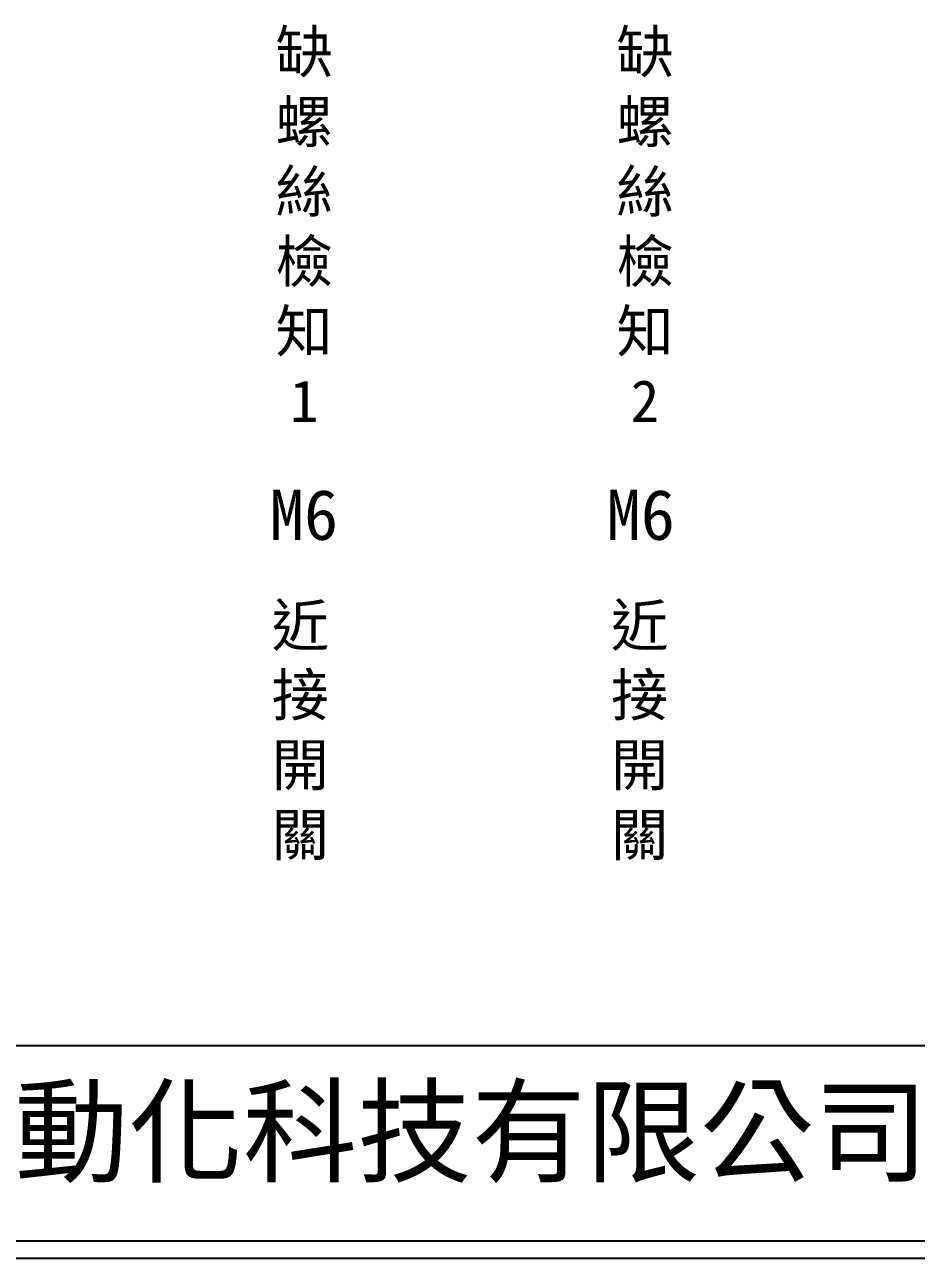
# Model space of a CAD drawing. Extents: x 275 to 562, y 265 to 469.
# Drawn here: x 338.8 to 402.7, y 264.9 to 353.3 of the extents above; entities that cross this region are included whole.
import ezdxf

# ---------------------------------------------------------------- set-up
doc = ezdxf.new("R2010")
doc.units = 0
doc.layers.add('圖框層', color=7, linetype='CONTINUOUS')
doc.layers.add('標尺寸層', color=3, linetype='CONTINUOUS')
doc.styles.add('CNS', font='romanc.shx', dxfattribs={"bigfont": 'chineset.shx'})
doc.styles.add('STSL', font='kaiu.ttf')

msp = doc.modelspace()

# ---------------------------------------------------------------- linework, layer by layer
at = {"layer": '圖框層', "color": 7}
for p, q in [((276.148, 280.195), (560.648, 280.195)), ((276.148, 266.195), (560.648, 266.195)), ((274.898, 264.945), (561.898, 264.945))]:
    msp.add_line(p, q, dxfattribs=at)

# ---------------------------------------------------------------- texts
at = {"layer": '圖框層', "color": 0, "style": 'STSL'}
for p in [(356.34, 316.401), (380.469, 316.401)]:
    msp.add_text('M6', height=3.6, dxfattribs=at).set_placement(p)
at = {"layer": '圖框層', "color": 7, "style": 'STSL'}
msp.add_text('泓陞自動化科技有限公司', height=6, dxfattribs=at).set_placement((313.501, 271.022))
at = {"layer": '標尺寸層', "color": 7, "char_height": 3, "width": 4.96081, "attachment_point": 5, "style": 'CNS'}
for s, insert in [('{\\fDFKai-SB|b0|i0|c136|p65;缺螺絲檢知1}', (358.801, 338.851)), ('{\\fDFKai-SB|b0|i0|c136|p65;缺螺絲檢知2}', (383.219, 338.851)), ('{\\fDFKai-SB|b0|i0|c136|p65;近接開關}', (358.525, 302.624)), ('{\\fDFKai-SB|b0|i0|c136|p65;近接開關}', (382.836, 302.624))]:
    msp.add_mtext(s, dxfattribs=dict(at, insert=insert))

doc.saveas('drawing.dxf')
